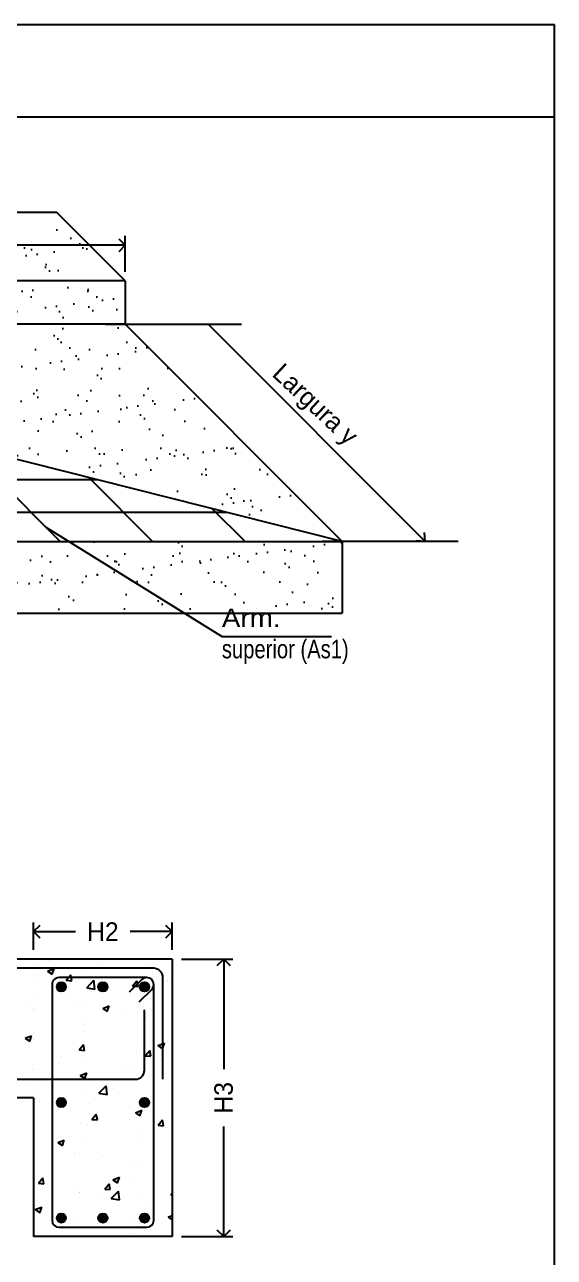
# Model space of a CAD drawing. Header units: millimetres. Extents: x 2071 to 2712, y 1262 to 1380.
# Drawn here: x 2339.48 to 2345.21, y 1362.27 to 1375.59 of the extents above; entities that cross this region are included whole.
import ezdxf
from ezdxf.enums import TextEntityAlignment as Align

# ---------------------------------------------------------------- set-up
doc = ezdxf.new("R2010")
doc.units = ezdxf.units.MM
doc.layers.add('.pormenores', color=8, linetype='Continuous')
doc.styles.add('CS_Isocp', font='')
doc.styles.add('CYPETXT', font='arial', dxfattribs={"height": 0.2})
doc.styles.get('CS_Isocp').set_extended_font_data('Century Gothic')

# ---------------------------------------------------------------- blocks, each defined once
blk = doc.blocks.new('_Open90')
at = {"color": 0, "linetype": 'ByBlock', "lineweight": -2}
for p, q in [((0, 0), (-1, 0)), ((-0.5, 0.5), (0, 0)), ((0, 0), (-0.5, -0.5))]:
    blk.add_line(p, q, dxfattribs=at)

msp = doc.modelspace()

# ---------------------------------------------------------------- hatches: boundary and pattern name
at = {"layer": '.pormenores'}
h = msp.add_hatch(dxfattribs=at)
h.set_pattern_fill('AR-SAND', color=256, scale=0.009, style=0)
h.set_pattern_definition([(37.5, (2289.16302, 1343.98117), (-0.0144003, 0.440472), [0, -0.347472, 0, -0.38862, 0, -0.371475]), (7.5, (2289.163, 1343.98117), (0.404571, 0.6451426), [0, -0.187452, 0, -0.313182, 0, -0.120015]), (327.5, (2288.88185, 1343.98117), (0.7118931, 0.0012935), [0, -0.1143, 0, -0.41148, 0, -0.53721]), (317.5, (2288.88185, 1343.98117), (0.687201, 0.2006364), [0, -0.05715, 0, -0.269748, 0, -0.30861])])
h.paths.add_polyline_path([(2342.91529, 1370.00674), (2342.69603, 1370.00674), (2339.95567, 1370.00674), (2341.20575, 1369.23238), (2342.91529, 1369.23238)])
h.paths.add_polyline_path([(2339.95567, 1370.00674), (2338.19808, 1370.00674), (2338.0072, 1369.23238), (2341.20575, 1369.23238)])
h.paths.add_polyline_path([(2338.19808, 1370.00674), (2335.92928, 1370.00674), (2335.92928, 1369.23238), (2338.0072, 1369.23238)])
h.paths.add_polyline_path([(2335.92928, 1370.00674), (2333.76937, 1372.16666), (2332.84045, 1372.47196), (2332.84045, 1371.51225), (2333.2621, 1371.0906), (2333.58044, 1371.23125), (2333.58044, 1371.58123), (2333.77201, 1371.38965), (2333.77201, 1371.77683), (2335.92928, 1369.61956)])
h.paths.add_polyline_path([(2333.58044, 1371.23125), (2333.2621, 1371.0906), (2333.58044, 1370.77226)], flags=17)
h.paths.add_polyline_path([(2333.82316, 1371.3385), (2333.58044, 1371.23125), (2333.58044, 1370.77226), (2334.3894, 1370.77226)], flags=17)
h.paths.add_polyline_path([(2333.58044, 1371.58123), (2333.58044, 1371.23125), (2333.82316, 1371.3385)], flags=17)
h.paths.add_polyline_path([(2333.58044, 1372.82295), (2332.84045, 1373.56294), (2332.84045, 1372.47196), (2333.76937, 1372.16666), (2333.58044, 1372.35559)])
h.paths.add_polyline_path([(2340.56645, 1372.82295), (2333.58044, 1372.82295), (2333.58044, 1372.35559), (2340.56645, 1372.35559)])
h.paths.add_polyline_path([(2339.82646, 1373.56294), (2332.84045, 1373.56294), (2333.58044, 1372.82295), (2340.56645, 1372.82295)])
h.paths.add_polyline_path([(2341.56046, 1369.02634), (2342.38236, 1369.02634), (2342.38236, 1369.33205), (2341.56046, 1369.33205)], flags=9)
h.paths.add_polyline_path([(2336.41311, 1373.3883), (2337.73377, 1373.3883), (2337.73377, 1373.03038), (2336.41311, 1373.03038)], flags=24)
h = msp.add_hatch(dxfattribs=at)
h.set_pattern_fill('AR-SAND', color=256, scale=0.009, style=0)
h.set_pattern_definition([(37.5, (2286.31817, 1302.7561), (-0.0144003, 0.4404719), [0, -0.347472, 0, -0.38862, 0, -0.371475]), (7.5, (2286.3182, 1302.7561), (0.404571, 0.6451426), [0, -0.187452, 0, -0.313182, 0, -0.120015]), (327.5, (2286.037, 1302.7561), (0.7118931, 0.0012935), [0, -0.1143, 0, -0.41148, 0, -0.53721]), (317.5, (2286.037, 1302.7561), (0.687201, 0.2006364), [0, -0.05715, 0, -0.269748, 0, -0.30861])])
h.paths.add_polyline_path([(2342.91529, 1370.00674), (2340.5698, 1372.35223), (2340.56645, 1372.35223), (2340.56645, 1372.35559), (2333.58044, 1372.35559), (2333.8471, 1372.28849), (2333.8471, 1372.28858), (2333.84722, 1372.28846)])
h = msp.add_hatch(color=256, dxfattribs=at)
edge = h.paths.add_edge_path()
edge.add_arc((2339.87393, 1365.19201), 0.05, 0, 360)
h = msp.add_hatch(color=256, dxfattribs=at)
edge = h.paths.add_edge_path()
edge.add_arc((2340.32393, 1365.19201), 0.05, 0, 360)
h = msp.add_hatch(color=256, dxfattribs=at)
edge = h.paths.add_edge_path()
edge.add_arc((2340.77393, 1365.19201), 0.05, 0, 360)
h = msp.add_hatch(color=256, dxfattribs=at)
edge = h.paths.add_edge_path()
edge.add_arc((2339.87393, 1363.94201), 0.05, 0, 360)
h = msp.add_hatch(color=256, dxfattribs=at)
edge = h.paths.add_edge_path()
edge.add_arc((2340.77393, 1363.94201), 0.05, 0, 360)
h = msp.add_hatch(color=256, dxfattribs=at)
edge = h.paths.add_edge_path()
edge.add_arc((2339.87393, 1362.69201), 0.05, 0, 360)
h = msp.add_hatch(color=256, dxfattribs=at)
edge = h.paths.add_edge_path()
edge.add_arc((2340.32393, 1362.69201), 0.05, 0, 360)
h = msp.add_hatch(color=256, dxfattribs=at)
edge = h.paths.add_edge_path()
edge.add_arc((2340.77393, 1362.69201), 0.05, 0, 360)

# ---------------------------------------------------------------- linework, layer by layer
for p, q in [((2330.8929, 1375.59422), (2345.21039, 1375.59422)), ((2345.21039, 1374.59422), (2345.21039, 1375.59422)), ((2339.82646, 1373.56294), (2332.84045, 1373.56294)), ((2340.56645, 1372.82295), (2339.82646, 1373.56294)), ((2340.56645, 1372.92295), (2340.56645, 1373.30934)), ((2340.42505, 1373.20934), (2337.75044, 1373.20934)), ((2340.56645, 1372.82295), (2333.58044, 1372.82295)), ((2340.56645, 1372.82295), (2340.56645, 1372.35559)), ((2340.56645, 1372.35559), (2333.58044, 1372.35559)), ((2342.91529, 1370.00674), (2333.58044, 1372.35559)), ((2341.82393, 1372.35223), (2340.35054, 1372.35223)), ((2342.91529, 1370.00674), (2340.56645, 1372.35559)), ((2343.81308, 1370.00674), (2341.46759, 1372.35223)), ((2339.86227, 1370.00674), (2338.83578, 1371.03323)), ((2340.86227, 1370.00674), (2340.17201, 1370.69701)), ((2340.26064, 1370.67471), (2335.26131, 1370.67471)), ((2341.66574, 1370.32115), (2335.61487, 1370.32115)), ((2341.86227, 1370.00674), (2341.50823, 1370.36079)), ((2341.61141, 1368.9811), (2339.71024, 1370.15878)), ((2343.81308, 1370.00674), (2343.80475, 1370.10515)), ((2335.92928, 1370.00674), (2342.91529, 1370.00674)), ((2344.16943, 1370.00674), (2342.69603, 1370.00674)), ((2342.91529, 1370.00674), (2342.91529, 1369.23238)), ((2343.81308, 1370.00674), (2343.71468, 1370.01507)), ((2335.92928, 1369.23238), (2342.91529, 1369.23238)), ((2341.61141, 1368.9811), (2342.79741, 1368.9811)), ((2339.57393, 1365.59201), (2339.57393, 1365.88886)), ((2339.71533, 1365.78886), (2340.02817, 1365.78886)), ((2340.93253, 1365.78886), (2340.61968, 1365.78886)), ((2341.07393, 1365.59201), (2341.07393, 1365.88886)), ((2341.07393, 1365.49201), (2334.44417, 1365.49201)), ((2340.87393, 1365.39201), (2334.44417, 1365.39201)), ((2339.48951, 1365.39899), (2339.48951, 1365.39899)), ((2339.49713, 1365.39201), (2339.49713, 1365.39201)), ((2339.49713, 1365.39201), (2339.49713, 1365.39201)), ((2339.49713, 1365.39201), (2339.49713, 1365.39201)), ((2339.57393, 1365.41836), (2339.57393, 1365.41836)), ((2339.57393, 1365.41836), (2339.57393, 1365.41836)), ((2339.57393, 1365.41836), (2339.57393, 1365.41836)), ((2339.71471, 1365.49201), (2339.71471, 1365.49201)), ((2339.72522, 1365.36129), (2339.79524, 1365.38817)), ((2339.72522, 1365.36129), (2339.77496, 1365.32774)), ((2339.73785, 1365.47727), (2339.73785, 1365.47727)), ((2339.73875, 1365.39201), (2339.73875, 1365.39201)), ((2339.73875, 1365.39201), (2339.73875, 1365.39201)), ((2339.73875, 1365.39201), (2339.73875, 1365.39201)), ((2339.77499, 1365.32773), (2339.79527, 1365.38816)), ((2339.86908, 1365.49201), (2339.86908, 1365.49201)), ((2339.86908, 1365.49201), (2339.86908, 1365.49201)), ((2339.87168, 1365.39201), (2339.87168, 1365.39201)), ((2339.87168, 1365.39201), (2339.87168, 1365.39201)), ((2339.87168, 1365.39201), (2339.87168, 1365.39201)), ((2340.08043, 1365.49201), (2340.08043, 1365.49201)), ((2340.08043, 1365.49201), (2340.08043, 1365.49201)), ((2340.08043, 1365.49201), (2340.08043, 1365.49201)), ((2340.13336, 1365.49201), (2340.13336, 1365.49201)), ((2340.14026, 1365.37653), (2340.14026, 1365.37653)), ((2340.16043, 1365.39201), (2340.16043, 1365.39201)), ((2340.16043, 1365.39201), (2340.16043, 1365.39201)), ((2340.16043, 1365.39201), (2340.16043, 1365.39201)), ((2340.18956, 1365.39201), (2340.18956, 1365.39201)), ((2340.18956, 1365.39201), (2340.18956, 1365.39201)), ((2340.18956, 1365.39201), (2340.18956, 1365.39201)), ((2340.21312, 1365.49201), (2340.21312, 1365.49201)), ((2340.27167, 1365.45471), (2340.27167, 1365.45471)), ((2340.29075, 1365.49201), (2340.29075, 1365.49201)), ((2340.37009, 1365.39201), (2340.37009, 1365.39201)), ((2340.37009, 1365.39201), (2340.37009, 1365.39201)), ((2340.37009, 1365.39201), (2340.37009, 1365.39201)), ((2340.58211, 1365.39201), (2340.58211, 1365.39201)), ((2340.58211, 1365.39201), (2340.58211, 1365.39201)), ((2340.58211, 1365.39201), (2340.58211, 1365.39201)), ((2340.71154, 1365.49201), (2340.71154, 1365.49201)), ((2340.71243, 1365.49201), (2340.71243, 1365.49201)), ((2340.77286, 1365.49201), (2340.77286, 1365.49201)), ((2340.77286, 1365.49201), (2340.77286, 1365.49201)), ((2340.77286, 1365.49201), (2340.77286, 1365.49201)), ((2340.80549, 1365.43216), (2340.80549, 1365.43216)), ((2340.86851, 1365.39201), (2340.86851, 1365.39201)), ((2340.86851, 1365.39201), (2340.86851, 1365.39201)), ((2340.86851, 1365.39201), (2340.86851, 1365.39201)), ((2340.88312, 1365.39097), (2340.88312, 1365.39097)), ((2340.88312, 1365.39097), (2340.88312, 1365.39097)), ((2340.88312, 1365.39097), (2340.88312, 1365.39097)), ((2341.07393, 1365.49201), (2341.07393, 1362.49201)), ((2341.17393, 1365.49201), (2341.73109, 1365.49201)), ((2339.57393, 1365.32164), (2339.57393, 1365.32164)), ((2339.57393, 1365.32164), (2339.57393, 1365.32164)), ((2339.57393, 1365.32164), (2339.57393, 1365.32164)), ((2339.57393, 1365.26553), (2339.57393, 1365.26553)), ((2339.57393, 1365.26417), (2339.57393, 1365.26417)), ((2339.57393, 1365.26417), (2339.57393, 1365.26417)), ((2339.57393, 1365.26417), (2339.57393, 1365.26417)), ((2340.79893, 1365.29201), (2339.84893, 1365.29201)), ((2339.9271, 1365.26238), (2339.95196, 1365.29201)), ((2339.92711, 1365.26235), (2339.98689, 1365.25712)), ((2339.95196, 1365.29201), (2339.97531, 1365.31983)), ((2339.98046, 1365.29201), (2339.97532, 1365.31983)), ((2339.98689, 1365.25715), (2339.98046, 1365.29201)), ((2340.02865, 1365.29201), (2340.02865, 1365.29201)), ((2340.02865, 1365.29201), (2340.02865, 1365.29201)), ((2340.02865, 1365.29201), (2340.02865, 1365.29201)), ((2340.03011, 1365.29201), (2340.03011, 1365.29201)), ((2340.03011, 1365.29201), (2340.03011, 1365.29201)), ((2340.03011, 1365.29201), (2340.03011, 1365.29201)), ((2340.14897, 1365.18129), (2340.22686, 1365.26247)), ((2340.23794, 1365.16751), (2340.22689, 1365.26248)), ((2340.29869, 1365.29201), (2340.29869, 1365.29201)), ((2340.29869, 1365.29201), (2340.29869, 1365.29201)), ((2340.29869, 1365.29201), (2340.29869, 1365.29201)), ((2340.45179, 1365.29201), (2340.45179, 1365.29201)), ((2340.45179, 1365.29201), (2340.45179, 1365.29201)), ((2340.45179, 1365.29201), (2340.45179, 1365.29201)), ((2340.52706, 1365.29201), (2340.52706, 1365.29201)), ((2340.52706, 1365.29201), (2340.52706, 1365.29201)), ((2340.52706, 1365.29201), (2340.52706, 1365.29201)), ((2340.7459, 1365.27004), (2340.6084, 1365.13254)), ((2340.64436, 1365.19963), (2340.69257, 1365.25708)), ((2340.70415, 1365.1944), (2340.69258, 1365.25708)), ((2340.80616, 1365.24036), (2340.80616, 1365.24036)), ((2340.84849, 1365.27285), (2340.84849, 1365.27285)), ((2340.84849, 1365.27285), (2340.84849, 1365.27285)), ((2340.84849, 1365.27285), (2340.84849, 1365.27285)), ((2340.87251, 1365.22955), (2340.87251, 1365.22955)), ((2340.87251, 1365.22955), (2340.87251, 1365.22955)), ((2340.87251, 1365.22955), (2340.87251, 1365.22955)), ((2340.95296, 1365.35301), (2340.95296, 1365.35301)), ((2340.95296, 1365.35301), (2340.95296, 1365.35301)), ((2340.95296, 1365.35301), (2340.95296, 1365.35301)), ((2340.96593, 1365.32994), (2340.96593, 1365.32994)), ((2340.96593, 1365.32994), (2340.96593, 1365.32994)), ((2340.96593, 1365.32994), (2340.96593, 1365.32994)), ((2340.97195, 1365.30958), (2340.97195, 1365.30958)), ((2340.97393, 1364.19201), (2340.97393, 1365.29201)), ((2340.97393, 1365.2429), (2340.97393, 1365.2429)), ((2340.97393, 1365.2429), (2340.97393, 1365.2429)), ((2340.97393, 1365.2429), (2340.97393, 1365.2429)), ((2341.0213, 1365.24913), (2341.0213, 1365.24913)), ((2341.0213, 1365.24913), (2341.0213, 1365.24913)), ((2341.0213, 1365.24913), (2341.0213, 1365.24913)), ((2341.02708, 1365.25906), (2341.02708, 1365.25906)), ((2341.02708, 1365.25906), (2341.02708, 1365.25906)), ((2341.02708, 1365.25906), (2341.02708, 1365.25906)), ((2341.04064, 1365.28235), (2341.04064, 1365.28235)), ((2341.04064, 1365.28235), (2341.04064, 1365.28235)), ((2341.04064, 1365.28235), (2341.04064, 1365.28235)), ((2341.07393, 1365.26114), (2341.07393, 1365.26114)), ((2341.07393, 1365.25606), (2341.07393, 1365.25606)), ((2341.63109, 1365.35061), (2341.63109, 1364.30265)), ((2339.77393, 1365.21701), (2339.77393, 1362.66701)), ((2339.77393, 1365.13837), (2339.77393, 1365.13837)), ((2339.77393, 1365.13676), (2339.77393, 1365.13676)), ((2339.77393, 1365.13676), (2339.77393, 1365.13676)), ((2339.77393, 1365.13676), (2339.77393, 1365.13676)), ((2339.77393, 1365.09543), (2339.77393, 1365.09543)), ((2339.77393, 1365.09543), (2339.77393, 1365.09543)), ((2339.77393, 1365.09543), (2339.77393, 1365.09543)), ((2339.86824, 1365.1678), (2339.86824, 1365.1678)), ((2339.86824, 1365.1678), (2339.86824, 1365.1678)), ((2339.89885, 1365.19129), (2339.89885, 1365.19129)), ((2339.95399, 1365.10862), (2339.95399, 1365.10862)), ((2340.14897, 1365.18131), (2340.2379, 1365.16751)), ((2340.30327, 1365.17805), (2340.30327, 1365.17805)), ((2340.34271, 1365.20831), (2340.34271, 1365.20831)), ((2340.34271, 1365.20831), (2340.34271, 1365.20831)), ((2340.40262, 1365.16768), (2340.40262, 1365.16768)), ((2340.64437, 1365.1996), (2340.70415, 1365.19437)), ((2340.85196, 1365.16398), (2340.71446, 1365.02648)), ((2340.74943, 1365.19684), (2340.74943, 1365.19684)), ((2340.76544, 1365.21545), (2340.76544, 1365.21545)), ((2340.76544, 1365.21545), (2340.76544, 1365.21545)), ((2340.77554, 1365.21687), (2340.77554, 1365.21687)), ((2340.77554, 1365.21687), (2340.77554, 1365.21687)), ((2340.77626, 1365.21687), (2340.77626, 1365.21687)), ((2340.77626, 1365.21687), (2340.77626, 1365.21687)), ((2340.87393, 1362.66701), (2340.87393, 1365.21701)), ((2341.07393, 1365.21613), (2341.07393, 1365.21613)), ((2341.07393, 1365.21613), (2341.07393, 1365.21613)), ((2339.49674, 1364.99582), (2339.49674, 1364.99582)), ((2339.57393, 1365.05858), (2339.57393, 1365.05858)), ((2339.57393, 1365.05858), (2339.57393, 1365.05858)), ((2339.57393, 1365.05858), (2339.57393, 1365.05858)), ((2339.57393, 1365.05858), (2339.57393, 1365.05858)), ((2339.77393, 1365.08491), (2339.77393, 1365.08491)), ((2339.77393, 1365.08491), (2339.77393, 1365.08491)), ((2339.77393, 1365.08491), (2339.77393, 1365.08491)), ((2340.03056, 1364.97327), (2340.03056, 1364.97327)), ((2340.1281, 1365.04364), (2340.1281, 1365.04364)), ((2340.32213, 1364.95867), (2340.39215, 1364.98555)), ((2340.3719, 1364.92511), (2340.39218, 1364.98554)), ((2340.87393, 1365.07103), (2340.87393, 1365.07103)), ((2340.87393, 1365.07103), (2340.87393, 1365.07103)), ((2340.87393, 1365.07103), (2340.87393, 1365.07103)), ((2340.87393, 1364.9688), (2340.87393, 1364.9688)), ((2340.87393, 1364.9688), (2340.87393, 1364.9688)), ((2340.87393, 1364.9688), (2340.87393, 1364.9688)), ((2339.57393, 1364.94665), (2339.57393, 1364.94665)), ((2339.57393, 1364.94665), (2339.57393, 1364.94665)), ((2339.57393, 1364.94665), (2339.57393, 1364.94665)), ((2339.57393, 1364.94197), (2339.57393, 1364.94197)), ((2340.32212, 1364.95867), (2340.37187, 1364.92512)), ((2340.56438, 1364.95071), (2340.56438, 1364.95071)), ((2340.76205, 1364.86742), (2340.76205, 1364.86742)), ((2340.77393, 1364.29201), (2340.77393, 1364.94201)), ((2340.78624, 1364.84525), (2340.78624, 1364.84525)), ((2340.78624, 1364.84525), (2340.78624, 1364.84525)), ((2340.78624, 1364.84525), (2340.78624, 1364.84525)), ((2340.78624, 1364.84525), (2340.78624, 1364.84525)), ((2340.794, 1364.90747), (2340.794, 1364.90747)), ((2340.79453, 1364.8595), (2340.79453, 1364.8595)), ((2340.79453, 1364.8595), (2340.79453, 1364.8595)), ((2340.79453, 1364.8595), (2340.79453, 1364.8595)), ((2340.84541, 1364.94692), (2340.84541, 1364.94692)), ((2340.84541, 1364.94692), (2340.84541, 1364.94692)), ((2340.84541, 1364.94692), (2340.84541, 1364.94692)), ((2340.87393, 1364.86995), (2340.87393, 1364.86995)), ((2340.87393, 1364.86995), (2340.87393, 1364.86995)), ((2341.07393, 1364.94362), (2341.07393, 1364.94362)), ((2341.07393, 1364.89629), (2341.07393, 1364.89629)), ((2341.07393, 1364.89629), (2341.07393, 1364.89629)), ((2339.57393, 1364.69881), (2339.57393, 1364.69881)), ((2339.57393, 1364.69881), (2339.57393, 1364.69881)), ((2339.77393, 1364.81923), (2339.77393, 1364.81923)), ((2339.77393, 1364.81923), (2339.77393, 1364.81923)), ((2339.77393, 1364.81923), (2339.77393, 1364.81923)), ((2339.77393, 1364.77187), (2339.77393, 1364.77187)), ((2339.77393, 1364.77187), (2339.77393, 1364.77187)), ((2339.77393, 1364.77187), (2339.77393, 1364.77187)), ((2339.77393, 1364.72514), (2339.77393, 1364.72514)), ((2339.77393, 1364.72514), (2339.77393, 1364.72514)), ((2339.77393, 1364.72514), (2339.77393, 1364.72514)), ((2340.11594, 1364.71074), (2340.11594, 1364.71074)), ((2340.1217, 1364.77092), (2340.1217, 1364.77092)), ((2340.12357, 1364.81798), (2340.12357, 1364.81798)), ((2340.77393, 1364.81721), (2340.77393, 1364.81721)), ((2340.77393, 1364.81721), (2340.77393, 1364.81721)), ((2340.77393, 1364.81721), (2340.77393, 1364.81721)), ((2340.87393, 1364.7649), (2340.87393, 1364.7649)), ((2340.87393, 1364.7649), (2340.87393, 1364.7649)), ((2340.87393, 1364.7649), (2340.87393, 1364.7649)), ((2340.87393, 1364.75351), (2340.87393, 1364.75351)), ((2340.87393, 1364.75351), (2340.87393, 1364.75351)), ((2340.87393, 1364.75351), (2340.87393, 1364.75351)), ((2339.4819, 1364.63614), (2339.53164, 1364.60259)), ((2339.48191, 1364.63614), (2339.55193, 1364.66302)), ((2339.53168, 1364.60258), (2339.55195, 1364.66301)), ((2339.57393, 1364.68714), (2339.57393, 1364.68714)), ((2339.57393, 1364.68714), (2339.57393, 1364.68714)), ((2339.57393, 1364.62912), (2339.57393, 1364.62912)), ((2339.57393, 1364.6184), (2339.57393, 1364.6184)), ((2340.06585, 1364.51019), (2340.11406, 1364.56764)), ((2340.12564, 1364.50496), (2340.11407, 1364.56764)), ((2340.77393, 1364.5685), (2340.77393, 1364.5685)), ((2340.77393, 1364.5685), (2340.77393, 1364.5685)), ((2340.77393, 1364.5685), (2340.77393, 1364.5685)), ((2340.78184, 1364.57457), (2340.78184, 1364.57457)), ((2340.87393, 1364.64524), (2340.87393, 1364.64524)), ((2340.87393, 1364.64524), (2340.87393, 1364.64524)), ((2340.87393, 1364.64524), (2340.87393, 1364.64524)), ((2340.91903, 1364.55605), (2340.98905, 1364.58293)), ((2340.96881, 1364.52249), (2340.98909, 1364.58292)), ((2341.07393, 1364.58164), (2341.07393, 1364.58164)), ((2339.77393, 1364.50388), (2339.77393, 1364.50388)), ((2339.77393, 1364.50388), (2339.77393, 1364.50388)), ((2339.77393, 1364.50388), (2339.77393, 1364.50388)), ((2339.77393, 1364.50171), (2339.77393, 1364.50171)), ((2339.77393, 1364.50171), (2339.77393, 1364.50171)), ((2339.77393, 1364.50171), (2339.77393, 1364.50171)), ((2339.77393, 1364.44831), (2339.77393, 1364.44831)), ((2339.77393, 1364.44831), (2339.77393, 1364.44831)), ((2339.77393, 1364.44831), (2339.77393, 1364.44831)), ((2339.87799, 1364.43541), (2339.87799, 1364.43541)), ((2340.06586, 1364.51016), (2340.12564, 1364.50493)), ((2340.68847, 1364.48576), (2340.68847, 1364.48576)), ((2340.77393, 1364.49969), (2340.77393, 1364.49969)), ((2340.77393, 1364.49701), (2340.77393, 1364.49701)), ((2340.78311, 1364.44744), (2340.83132, 1364.50489)), ((2340.78312, 1364.44741), (2340.8429, 1364.44218)), ((2340.8429, 1364.44221), (2340.83133, 1364.50489)), ((2340.87393, 1364.51018), (2340.87393, 1364.51018)), ((2340.87393, 1364.51018), (2340.87393, 1364.51018)), ((2340.87393, 1364.51018), (2340.87393, 1364.51018)), ((2340.87393, 1364.43598), (2340.87393, 1364.43598)), ((2340.87393, 1364.43598), (2340.87393, 1364.43598)), ((2340.87393, 1364.43598), (2340.87393, 1364.43598)), ((2340.91903, 1364.55605), (2340.96877, 1364.5225)), ((2341.07393, 1364.53651), (2341.07393, 1364.53651)), ((2341.07393, 1364.53651), (2341.07393, 1364.53651)), ((2339.57393, 1364.33903), (2339.57393, 1364.33903)), ((2339.57393, 1364.31159), (2339.57393, 1364.31159)), ((2339.57393, 1364.31159), (2339.57393, 1364.31159)), ((2339.57393, 1364.31159), (2339.57393, 1364.31159)), ((2339.57393, 1364.31159), (2339.57393, 1364.31159)), ((2339.57393, 1364.29484), (2339.57393, 1364.29484)), ((2339.77393, 1364.36536), (2339.77393, 1364.36536)), ((2339.77393, 1364.36536), (2339.77393, 1364.36536)), ((2339.77393, 1364.36536), (2339.77393, 1364.36536)), ((2339.85863, 1364.37651), (2339.85863, 1364.37651)), ((2340.10378, 1364.37785), (2340.10378, 1364.37785)), ((2340.53832, 1364.33226), (2340.53832, 1364.33226)), ((2340.65293, 1364.33291), (2340.65293, 1364.33291)), ((2340.87393, 1364.32167), (2340.87393, 1364.32167)), ((2340.87393, 1364.32167), (2340.87393, 1364.32167)), ((2340.87393, 1364.32167), (2340.87393, 1364.32167)), ((2340.94563, 1364.3903), (2340.94563, 1364.3903)), ((2341.07393, 1364.30857), (2341.07393, 1364.30857)), ((2334.44417, 1364.19201), (2340.67393, 1364.19201)), ((2339.76164, 1364.19201), (2339.76164, 1364.19201)), ((2339.76164, 1364.19201), (2339.76164, 1364.19201)), ((2339.76164, 1364.19201), (2339.76164, 1364.19201)), ((2339.77393, 1364.18418), (2339.77393, 1364.18418)), ((2339.77393, 1364.18418), (2339.77393, 1364.18418)), ((2339.77393, 1364.18418), (2339.77393, 1364.18418)), ((2339.86159, 1364.19201), (2339.86159, 1364.19201)), ((2339.86159, 1364.19201), (2339.86159, 1364.19201)), ((2339.86159, 1364.19201), (2339.86159, 1364.19201)), ((2340.06975, 1364.2328), (2340.06975, 1364.2328)), ((2340.07881, 1364.23352), (2340.14883, 1364.2604)), ((2340.07881, 1364.23352), (2340.12855, 1364.19997)), ((2340.11427, 1364.19201), (2340.11427, 1364.19201)), ((2340.11427, 1364.19201), (2340.11427, 1364.19201)), ((2340.11427, 1364.19201), (2340.11427, 1364.19201)), ((2340.12859, 1364.19996), (2340.14886, 1364.26039)), ((2340.26005, 1364.19201), (2340.26005, 1364.19201)), ((2340.26005, 1364.19201), (2340.26005, 1364.19201)), ((2340.26005, 1364.19201), (2340.26005, 1364.19201)), ((2340.28327, 1364.19201), (2340.28327, 1364.19201)), ((2340.28327, 1364.19201), (2340.28327, 1364.19201)), ((2340.28327, 1364.19201), (2340.28327, 1364.19201)), ((2340.72029, 1364.20378), (2340.72029, 1364.20378)), ((2340.72029, 1364.20378), (2340.72029, 1364.20378)), ((2340.72029, 1364.20378), (2340.72029, 1364.20378)), ((2340.73021, 1364.21001), (2340.73021, 1364.21001)), ((2340.73021, 1364.21001), (2340.73021, 1364.21001)), ((2340.73021, 1364.21001), (2340.73021, 1364.21001)), ((2340.73021, 1364.21001), (2340.73021, 1364.21001)), ((2340.74582, 1364.22338), (2340.74582, 1364.22338)), ((2340.74582, 1364.22338), (2340.74582, 1364.22338)), ((2340.74582, 1364.22338), (2340.74582, 1364.22338)), ((2340.75704, 1364.23751), (2340.75704, 1364.23751)), ((2340.75704, 1364.23751), (2340.75704, 1364.23751)), ((2340.75704, 1364.23751), (2340.75704, 1364.23751)), ((2340.76968, 1364.24168), (2340.76968, 1364.24168)), ((2341.07393, 1364.17673), (2341.07393, 1364.17673)), ((2339.48656, 1364.1327), (2339.48656, 1364.1327)), ((2339.57393, 1364.05265), (2339.57393, 1364.05265)), ((2339.57393, 1364.05265), (2339.57393, 1364.05265)), ((2339.57393, 1364.05265), (2339.57393, 1364.05265)), ((2339.77393, 1364.12474), (2339.77393, 1364.12474)), ((2339.77393, 1364.12474), (2339.77393, 1364.12474)), ((2339.77393, 1364.12474), (2339.77393, 1364.12474)), ((2340.09162, 1364.04495), (2340.09162, 1364.04495)), ((2340.28155, 1364.04165), (2340.35944, 1364.12283)), ((2340.28155, 1364.04167), (2340.37048, 1364.02788)), ((2340.37051, 1364.02787), (2340.35947, 1364.12284)), ((2340.4254, 1364.09135), (2340.4254, 1364.09135)), ((2340.87393, 1364.1504), (2340.87393, 1364.1504)), ((2340.87393, 1364.1504), (2340.87393, 1364.1504)), ((2340.87393, 1364.13041), (2340.87393, 1364.13041)), ((2340.87393, 1364.13041), (2340.87393, 1364.13041)), ((2340.87393, 1364.13041), (2340.87393, 1364.13041)), ((2340.87393, 1364.11845), (2340.87393, 1364.11845)), ((2340.87393, 1364.11845), (2340.87393, 1364.11845)), ((2340.87393, 1364.11845), (2340.87393, 1364.11845)), ((2339.57393, 1363.99201), (2334.44417, 1363.99201)), ((2339.57393, 1363.99407), (2339.57393, 1363.99407)), ((2339.57393, 1363.99407), (2339.57393, 1363.99407)), ((2339.57393, 1363.99407), (2339.57393, 1363.99407)), ((2339.57393, 1363.99201), (2339.57393, 1362.49201)), ((2339.57393, 1363.97925), (2339.57393, 1363.97925)), ((2339.57393, 1363.97128), (2339.57393, 1363.97128)), ((2339.59556, 1363.9821), (2339.59556, 1363.9821)), ((2339.63688, 1363.95396), (2339.63688, 1363.95396)), ((2339.77393, 1364.00558), (2339.77393, 1364.00558)), ((2339.77393, 1364.00558), (2339.77393, 1364.00558)), ((2339.77393, 1364.00558), (2339.77393, 1364.00558)), ((2340.1707, 1363.93141), (2340.1707, 1363.93141)), ((2340.70452, 1363.90885), (2340.70452, 1363.90885)), ((2340.75752, 1363.90878), (2340.75752, 1363.90878)), ((2340.79876, 1363.94043), (2340.79876, 1363.94043)), ((2340.79876, 1363.94043), (2340.79876, 1363.94043)), ((2340.79876, 1363.94043), (2340.79876, 1363.94043)), ((2340.87393, 1363.99811), (2340.87393, 1363.99811)), ((2340.87393, 1363.99811), (2340.87393, 1363.99811)), ((2340.87393, 1363.99811), (2340.87393, 1363.99811)), ((2341.07393, 1363.99104), (2341.07393, 1363.99104)), ((2339.77393, 1363.86938), (2339.77393, 1363.86938)), ((2339.77393, 1363.86665), (2339.77393, 1363.86665)), ((2339.77393, 1363.86665), (2339.77393, 1363.86665)), ((2339.77393, 1363.86665), (2339.77393, 1363.86665)), ((2339.77393, 1363.80118), (2339.77393, 1363.80118)), ((2339.77393, 1363.80118), (2339.77393, 1363.80118)), ((2339.77393, 1363.80118), (2339.77393, 1363.80118)), ((2340.2046, 1363.758), (2340.25281, 1363.81545)), ((2340.26439, 1363.75277), (2340.25282, 1363.81545)), ((2340.67572, 1363.8309), (2340.74574, 1363.85778)), ((2340.67572, 1363.8309), (2340.72546, 1363.79735)), ((2340.7255, 1363.79734), (2340.74577, 1363.85777)), ((2340.87393, 1363.80093), (2340.87393, 1363.80093)), ((2340.87393, 1363.80093), (2340.87393, 1363.80093)), ((2340.87393, 1363.80093), (2340.87393, 1363.80093)), ((2340.87393, 1363.79063), (2340.87393, 1363.79063)), ((2340.87393, 1363.79063), (2340.87393, 1363.79063)), ((2340.87393, 1363.79063), (2340.87393, 1363.79063)), ((2340.87393, 1363.79063), (2340.87393, 1363.79063)), ((2341.07393, 1363.81696), (2341.07393, 1363.81696)), ((2339.57393, 1363.67654), (2339.57393, 1363.67654)), ((2339.57393, 1363.67654), (2339.57393, 1363.67654)), ((2339.57393, 1363.67654), (2339.57393, 1363.67654)), ((2339.57393, 1363.64771), (2339.57393, 1363.64771)), ((2339.77393, 1363.64581), (2339.77393, 1363.64581)), ((2339.77393, 1363.64581), (2339.77393, 1363.64581)), ((2339.77393, 1363.64581), (2339.77393, 1363.64581)), ((2340.07946, 1363.71206), (2340.07946, 1363.71206)), ((2340.16233, 1363.69694), (2340.16233, 1363.69694)), ((2340.20461, 1363.75797), (2340.26439, 1363.75274)), ((2340.61096, 1363.75601), (2340.61096, 1363.75601)), ((2340.87393, 1363.67454), (2340.87393, 1363.67454)), ((2340.87393, 1363.67454), (2340.87393, 1363.67454)), ((2340.87393, 1363.67454), (2340.87393, 1363.67454)), ((2340.92186, 1363.69525), (2340.97007, 1363.7527)), ((2340.92187, 1363.69522), (2340.98165, 1363.68999)), ((2340.98165, 1363.69002), (2340.97008, 1363.7527)), ((2341.63109, 1362.63341), (2341.63109, 1363.68137)), ((2339.57393, 1363.61948), (2339.57393, 1363.61948)), ((2339.57393, 1363.61948), (2339.57393, 1363.61948)), ((2339.77393, 1363.54913), (2339.77393, 1363.54913)), ((2339.83549, 1363.50837), (2339.88524, 1363.47482)), ((2339.8355, 1363.50837), (2339.90551, 1363.53525)), ((2339.88527, 1363.47481), (2339.90555, 1363.53524)), ((2340.12062, 1363.55169), (2340.12062, 1363.55169)), ((2340.74536, 1363.57589), (2340.74536, 1363.57589)), ((2340.7591, 1363.60113), (2340.7591, 1363.60113)), ((2340.87393, 1363.49591), (2340.87393, 1363.49591)), ((2340.87393, 1363.49591), (2340.87393, 1363.49591)), ((2340.87393, 1363.49591), (2340.87393, 1363.49591)), ((2340.87393, 1363.49591), (2340.87393, 1363.49591)), ((2339.57393, 1363.41815), (2339.57393, 1363.41815)), ((2339.57393, 1363.41815), (2339.57393, 1363.41815)), ((2339.77393, 1363.47761), (2339.77393, 1363.47761)), ((2339.77393, 1363.47761), (2339.77393, 1363.47761)), ((2339.77393, 1363.47761), (2339.77393, 1363.47761)), ((2340.01814, 1363.39355), (2340.01814, 1363.39355)), ((2340.0673, 1363.37916), (2340.0673, 1363.37916)), ((2340.87393, 1363.4834), (2340.87393, 1363.4834)), ((2340.87393, 1363.43085), (2340.87393, 1363.43085)), ((2340.87393, 1363.43085), (2340.87393, 1363.43085)), ((2340.87393, 1363.43085), (2340.87393, 1363.43085)), ((2341.07393, 1363.45718), (2341.07393, 1363.45718)), ((2339.57393, 1363.35902), (2339.57393, 1363.35902)), ((2339.57393, 1363.35902), (2339.57393, 1363.35902)), ((2339.57393, 1363.32415), (2339.57393, 1363.32415)), ((2339.57393, 1363.2597), (2339.57393, 1363.2597)), ((2339.57393, 1363.2597), (2339.57393, 1363.2597)), ((2339.77393, 1363.28603), (2339.77393, 1363.28603)), ((2339.77393, 1363.28603), (2339.77393, 1363.28603)), ((2339.77393, 1363.23489), (2339.77393, 1363.23489)), ((2339.77393, 1363.23489), (2339.77393, 1363.23489)), ((2339.77393, 1363.23489), (2339.77393, 1363.23489)), ((2339.77393, 1363.2316), (2339.77393, 1363.2316)), ((2339.77393, 1363.2316), (2339.77393, 1363.2316)), ((2339.77393, 1363.2316), (2339.77393, 1363.2316)), ((2340.33005, 1363.35925), (2340.33005, 1363.35925)), ((2340.67847, 1363.2904), (2340.67847, 1363.2904)), ((2340.7332, 1363.24299), (2340.7332, 1363.24299)), ((2340.87393, 1363.35098), (2340.87393, 1363.35098)), ((2340.87393, 1363.35098), (2340.87393, 1363.35098)), ((2340.87393, 1363.35098), (2340.87393, 1363.35098)), ((2341.07393, 1363.35599), (2341.07393, 1363.35599)), ((2341.07393, 1363.35599), (2341.07393, 1363.35599)), ((2341.07393, 1363.31265), (2341.07393, 1363.31265)), ((2339.6261, 1363.06856), (2339.6743, 1363.12601)), ((2339.68588, 1363.06333), (2339.67431, 1363.12601)), ((2339.77393, 1363.15405), (2339.77393, 1363.15405)), ((2339.77393, 1363.15405), (2339.77393, 1363.15405)), ((2339.77393, 1363.15405), (2339.77393, 1363.15405)), ((2340.4324, 1363.10575), (2340.50242, 1363.13263)), ((2340.4324, 1363.10575), (2340.48214, 1363.0722)), ((2340.48218, 1363.0722), (2340.50246, 1363.13263)), ((2340.87393, 1363.16588), (2340.87393, 1363.16588)), ((2340.87393, 1363.16588), (2340.87393, 1363.16588)), ((2340.87393, 1363.16588), (2340.87393, 1363.16588)), ((2340.87393, 1363.16588), (2340.87393, 1363.16588)), ((2341.07393, 1363.0974), (2341.07393, 1363.0974)), ((2341.07393, 1363.0974), (2341.07393, 1363.0974)), ((2339.57393, 1363.04149), (2339.57393, 1363.04149)), ((2339.57393, 1363.04149), (2339.57393, 1363.04149)), ((2339.57393, 1363.00058), (2339.57393, 1363.00058)), ((2339.6261, 1363.06853), (2339.68588, 1363.0633)), ((2340.05514, 1363.04627), (2340.05514, 1363.04627)), ((2340.0668, 1362.96651), (2340.0668, 1362.96651)), ((2340.06698, 1362.96484), (2340.06698, 1362.96484)), ((2340.34336, 1363.00581), (2340.39156, 1363.06326)), ((2340.34336, 1363.00578), (2340.40314, 1363.00055)), ((2340.40314, 1363.00058), (2340.39157, 1363.06326)), ((2340.41413, 1362.90201), (2340.49202, 1362.98319)), ((2340.50309, 1362.88823), (2340.49204, 1362.9832)), ((2340.64999, 1363.06662), (2340.64999, 1363.06662)), ((2340.87393, 1363.07107), (2340.87393, 1363.07107)), ((2340.87393, 1363.07107), (2340.87393, 1363.07107)), ((2340.87393, 1363.02741), (2340.87393, 1363.02741)), ((2340.87393, 1363.02741), (2340.87393, 1363.02741)), ((2340.87393, 1363.02741), (2340.87393, 1363.02741)), ((2341.07393, 1363.03846), (2341.07393, 1363.03846)), ((2339.57393, 1362.89993), (2339.57393, 1362.89993)), ((2339.77393, 1362.92626), (2339.77393, 1362.92626)), ((2339.77393, 1362.92626), (2339.77393, 1362.92626)), ((2339.77393, 1362.92626), (2339.77393, 1362.92626)), ((2339.77393, 1362.91408), (2339.77393, 1362.91408)), ((2339.77393, 1362.91408), (2339.77393, 1362.91408)), ((2339.77393, 1362.91408), (2339.77393, 1362.91408)), ((2339.77393, 1362.83048), (2339.77393, 1362.83048)), ((2339.77393, 1362.83048), (2339.77393, 1362.83048)), ((2339.77393, 1362.83048), (2339.77393, 1362.83048)), ((2339.77702, 1362.9121), (2339.77702, 1362.9121)), ((2340.31084, 1362.88955), (2340.31084, 1362.88955)), ((2340.41413, 1362.90203), (2340.50307, 1362.88824)), ((2340.72104, 1362.9101), (2340.72104, 1362.9101)), ((2340.84466, 1362.86699), (2340.84466, 1362.86699)), ((2340.87393, 1362.86142), (2340.87393, 1362.86142)), ((2340.87393, 1362.86142), (2340.87393, 1362.86142)), ((2340.87393, 1362.86142), (2340.87393, 1362.86142)), ((2340.87393, 1362.84835), (2340.87393, 1362.84835)), ((2340.87393, 1362.84835), (2340.87393, 1362.84835)), ((2340.87393, 1362.84835), (2340.87393, 1362.84835)), ((2341.06062, 1362.94306), (2341.07393, 1362.95892)), ((2341.06062, 1362.94303), (2341.07393, 1362.94186)), ((2339.57393, 1362.78366), (2339.57393, 1362.78366)), ((2339.57393, 1362.78366), (2339.57393, 1362.78366)), ((2339.57393, 1362.78366), (2339.57393, 1362.78366)), ((2339.57393, 1362.72396), (2339.57393, 1362.72396)), ((2339.57393, 1362.72396), (2339.57393, 1362.72396)), ((2339.57393, 1362.72396), (2339.57393, 1362.72396)), ((2339.59218, 1362.78322), (2339.6622, 1362.8101)), ((2339.59218, 1362.78322), (2339.64192, 1362.74967)), ((2339.64195, 1362.74967), (2339.66223, 1362.8101)), ((2340.04298, 1362.71337), (2340.04298, 1362.71337)), ((2340.79709, 1362.70118), (2340.79709, 1362.70118)), ((2340.87393, 1362.7113), (2340.87393, 1362.7113)), ((2340.87393, 1362.7113), (2340.87393, 1362.7113)), ((2340.87393, 1362.7113), (2340.87393, 1362.7113)), ((2340.87393, 1362.70385), (2340.87393, 1362.70385)), ((2340.87393, 1362.70385), (2340.87393, 1362.70385)), ((2340.87393, 1362.70385), (2340.87393, 1362.70385)), ((2341.02931, 1362.70313), (2341.07393, 1362.72026)), ((2341.02931, 1362.70313), (2341.07393, 1362.67304)), ((2341.06453, 1362.73639), (2341.06453, 1362.73639)), ((2341.07393, 1362.73763), (2341.07393, 1362.73763)), ((2339.57393, 1362.67702), (2339.57393, 1362.67702)), ((2339.80391, 1362.57043), (2339.80391, 1362.57043)), ((2339.84893, 1362.59201), (2340.79893, 1362.59201)), ((2339.88482, 1362.59201), (2339.88482, 1362.59201)), ((2339.88482, 1362.59201), (2339.88482, 1362.59201)), ((2339.88482, 1362.59201), (2339.88482, 1362.59201)), ((2339.96784, 1362.59201), (2339.96784, 1362.59201)), ((2339.96784, 1362.59201), (2339.96784, 1362.59201)), ((2339.96784, 1362.59201), (2339.96784, 1362.59201)), ((2340.27947, 1362.59201), (2340.27947, 1362.59201)), ((2340.27947, 1362.59201), (2340.27947, 1362.59201)), ((2340.27947, 1362.59201), (2340.27947, 1362.59201)), ((2340.30649, 1362.59201), (2340.30649, 1362.59201)), ((2340.30649, 1362.59201), (2340.30649, 1362.59201)), ((2340.30649, 1362.59201), (2340.30649, 1362.59201)), ((2340.4755, 1362.59201), (2340.4755, 1362.59201)), ((2340.63375, 1362.67968), (2340.63375, 1362.67968)), ((2340.70888, 1362.5772), (2340.70888, 1362.5772)), ((2340.72817, 1362.59201), (2340.72817, 1362.59201)), ((2340.72817, 1362.59201), (2340.72817, 1362.59201)), ((2340.72817, 1362.59201), (2340.72817, 1362.59201)), ((2340.77788, 1362.59201), (2340.77788, 1362.59201)), ((2340.77788, 1362.59201), (2340.77788, 1362.59201)), ((2340.77788, 1362.59201), (2340.77788, 1362.59201)), ((2339.57393, 1362.54015), (2339.57393, 1362.54015)), ((2341.07393, 1362.49201), (2339.57393, 1362.49201)), ((2339.75449, 1362.49201), (2339.75449, 1362.49201)), ((2340.17617, 1362.49201), (2340.17617, 1362.49201)), ((2340.17617, 1362.49201), (2340.17617, 1362.49201)), ((2340.58463, 1362.49201), (2340.58463, 1362.49201)), ((2340.58463, 1362.49201), (2340.58463, 1362.49201)), ((2340.59785, 1362.49201), (2340.59785, 1362.49201)), ((2340.59785, 1362.49201), (2340.59785, 1362.49201)), ((2340.64557, 1362.52863), (2340.64557, 1362.52863)), ((2340.64557, 1362.52863), (2340.64557, 1362.52863)), ((2340.64557, 1362.52863), (2340.64557, 1362.52863)), ((2341.01953, 1362.49201), (2341.01953, 1362.49201)), ((2341.07393, 1362.53375), (2341.07393, 1362.53375)), ((2341.07393, 1362.53375), (2341.07393, 1362.53375)), ((2341.17393, 1362.49201), (2341.73109, 1362.49201))]:
    msp.add_line(p, q, dxfattribs=at)
msp.add_lwpolyline([(2330.8929, 1358.43099), (2345.21039, 1358.43099), (2345.21039, 1374.59422), (2330.8929, 1374.59422)], close=True, dxfattribs=at)
for centre in [(2339.87393, 1365.19201), (2340.32393, 1365.19201), (2340.77393, 1365.19201), (2339.87393, 1363.94201), (2340.77393, 1363.94201), (2339.87393, 1362.69201), (2340.32393, 1362.69201), (2340.77393, 1362.69201)]:
    msp.add_circle(centre, 0.05, dxfattribs=at)
for centre, radius, start, end in [((2340.87393, 1365.29201), 0.1, 0, 89.999981), ((2339.84893, 1365.21701), 0.075, 89.999981, 180.00002), ((2340.79893, 1365.21701), 0.075, 89.999981, 134.999972), ((2340.79893, 1365.21701), 0.075, 0, 89.999981), ((2340.79893, 1365.21701), 0.075, 314.999992, 359.999982), ((2340.67393, 1364.29201), 0.1, 270.000001, 359.999982), ((2339.84893, 1362.66701), 0.075, 180.00002, 270.000001), ((2340.79893, 1362.66701), 0.075, 270.000001, 359.999982)]:
    msp.add_arc(centre, radius, start, end, dxfattribs=at)

# ---------------------------------------------------------------- block references
at = {"layer": '.pormenores', "xscale": 0.1414000000000009, "yscale": 0.1414000000000009, "zscale": 0.1414000000000009}
for p in [(2340.56645, 1373.20934), (2341.07393, 1365.78886)]:
    msp.add_blockref('_Open90', p, dxfattribs=at)
at = {"layer": '.pormenores'}
for p, xscale, yscale, zscale, rotation in [((2339.57393, 1365.78886), 0.1414000000000009, 0.1414000000000009, 0.1414000000000009, 180), ((2341.63109, 1365.49201), 0.1414000000000044, 0.1414000000000044, 0.1414000000000044, 90), ((2341.63109, 1362.49201), 0.1414000000000044, 0.1414000000000044, 0.1414000000000044, 270)]:
    msp.add_blockref('_Open90', p, dxfattribs=dict(at, xscale=xscale, yscale=yscale, zscale=zscale, rotation=rotation))

# ---------------------------------------------------------------- texts
at = {"layer": '.pormenores', "style": 'CYPETXT'}
for s, width, p, p2 in [('Arm. ', 1.078823, (2341.61141, 1369.0811), (2342.33141, 1369.0811)), ('superior (As1)', 0.782664, (2341.61141, 1368.7436), (2342.98465, 1368.7436))]:
    msp.add_text(s, height=0.2, dxfattribs=dict(at, width=width)).set_placement(p, p2, align=Align.FIT)
at = {"layer": '.pormenores', "char_height": 0.2, "attachment_point": 5, "style": 'CS_Isocp'}
for s, insert, rotation in [('\\A1;Largura y', (2342.60494, 1371.47067), 317.092758), ('\\A1;H3', (2341.63109, 1363.99201), 90)]:
    msp.add_mtext(s, dxfattribs=dict(at, insert=insert, rotation=rotation))
at = {"layer": '.pormenores', "insert": (2340.32393, 1365.78886), "char_height": 0.2, "attachment_point": 5, "style": 'CS_Isocp'}
msp.add_mtext('\\A1;H2', dxfattribs=at)

doc.saveas('drawing.dxf')
